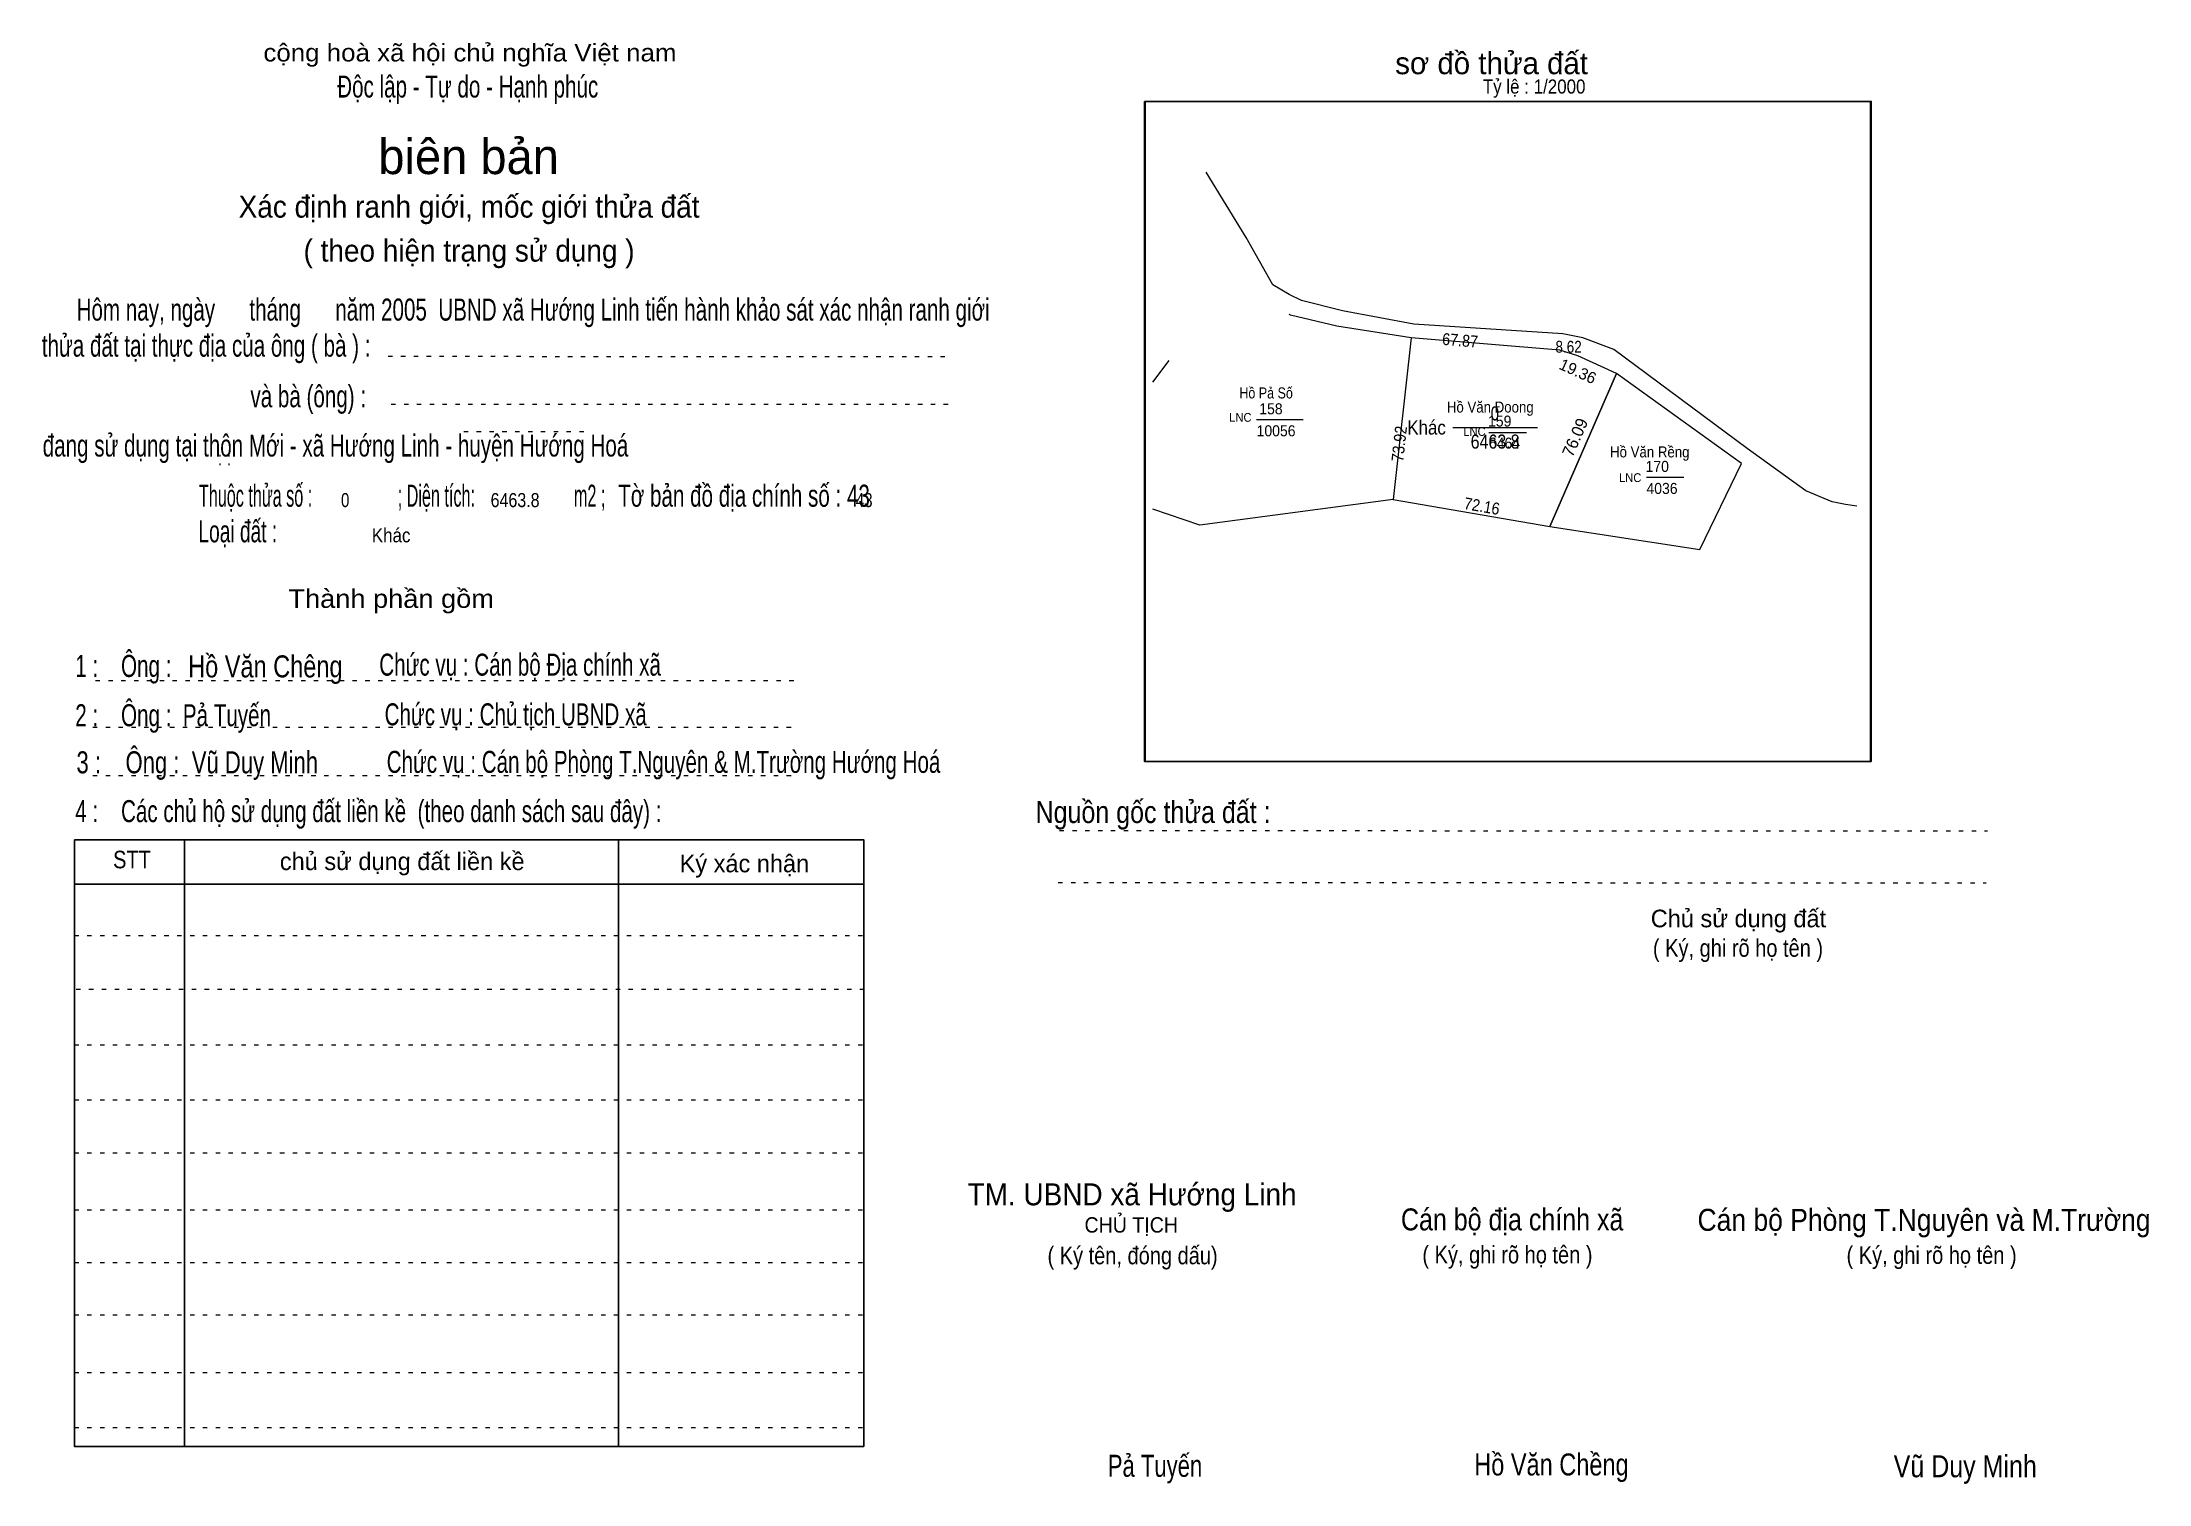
# Model space of a CAD drawing. Header units: centimetres. Extents: x -1.5 to 46.4, y -3.9 to 28.9.
import ezdxf
from ezdxf.enums import TextEntityAlignment as Align

# ---------------------------------------------------------------- set-up
doc = ezdxf.new("R2010")
doc.units = ezdxf.units.CM
doc.header["$LTSCALE"] = 0.16
doc.linetypes.add('DOTTED', pattern=[1.5, 0.3, -1.2])
for name, color, linetype, lineweight in [('15', 7, 'Continuous', 13), ('2', 7, 'Continuous', 25), ('22', 7, 'Continuous', 13), ('33', 7, 'Continuous', 13), ('5', 7, 'DOTTED', 13)]:
    doc.layers.add(name, color=color, linetype=linetype, lineweight=lineweight)
for name, color, linetype in [('16', 7, 'Continuous'), ('34', 7, 'Continuous'), ('51', 7, 'Continuous')]:
    doc.layers.add(name, color=color, linetype=linetype)

msp = doc.modelspace()

# ---------------------------------------------------------------- linework, layer by layer
at = {"layer": '15'}
for p, q in [((26.11, 20.29), (27.17, 20.29)), ((31.39, 20), (32.24, 20)), ((34.97, 18.98), (35.82, 18.98))]:
    msp.add_line(p, q, dxfattribs=at)
at = {"layer": '2'}
msp.add_lwpolyline([(23.56, 27.52), (40.06, 27.52), (40.06, 12.52), (23.56, 12.52)], close=True, dxfattribs=at)
at = {"layer": '22'}
for p, q in [((29.62, 22.15), (29.21, 18.47)), ((23.75, 21.14), (24.12, 21.63)), ((34.29, 21.34), (32.77, 17.86)), ((37.13, 19.29), (34.29, 21.34)), ((29.21, 18.47), (32.77, 17.86))]:
    msp.add_line(p, q, dxfattribs=at)
for points in [[(39.75, 18.32), (39.49, 18.36), (39.19, 18.42), (38.59, 18.67), (37.26, 19.63), (34.23, 21.88), (33.52, 22.15), (33.07, 22.24), (29.68, 22.46), (28.06, 22.76), (27.13, 23), (26.85, 23.13), (26.48, 23.35), (25.87, 24.43), (24.96, 25.91)], [(29.62, 22.15), (27.93, 22.41), (26.88, 22.66), (26.85, 22.68)], [(34.29, 21.34), (33.41, 21.74), (33, 21.87), (29.62, 22.15)], [(32.77, 17.86), (36.18, 17.34), (37.13, 19.29)], [(29.21, 18.47), (24.82, 17.89), (23.75, 18.25)]]:
    msp.add_lwpolyline(points, dxfattribs=at)
msp.add_lwpolyline([(34.29, 21.34), (33.41, 21.74), (33, 21.87), (29.62, 22.15), (29.21, 18.47), (32.77, 17.86)], close=True, dxfattribs=at)
at = {"layer": '33'}
msp.add_line((30.57, 20.11), (32.49, 20.11), dxfattribs=at)
at = {"layer": '5'}
for p, q in [((6.37, 21.73), (19.21, 21.72)), ((6.44, 20.64), (19.25, 20.64)), ((8.09, 20.02), (10.86, 20.02)), ((-0.28, 14.36), (15.72, 14.36)), ((-0.34, 13.3), (15.66, 13.3)), ((-0.34, 12.2), (15.66, 12.2)), ((21.63, 10.95), (42.72, 10.94)), ((21.6, 9.77), (42.69, 9.76)), ((-0.76, 8.56), (17.18, 8.56)), ((-0.72, 7.34), (17.22, 7.34)), ((-0.76, 6.08), (17.18, 6.08)), ((-0.76, 4.83), (17.18, 4.83)), ((-0.76, 3.62), (17.18, 3.62)), ((-0.76, 2.33), (17.18, 2.33)), ((-0.76, 1.13), (17.18, 1.13)), ((-0.76, -0.06), (17.18, -0.06)), ((-0.76, -1.37), (17.18, -1.37)), ((-0.76, -2.62), (17.18, -2.62))]:
    msp.add_line(p, q, dxfattribs=at)
at = {"layer": '5', "linetype": 'Continuous', "lineweight": 25}
for p, q in [((1.74, 10.74), (1.74, -3.05)), ((11.61, 10.74), (11.61, -3.05)), ((-0.76, 9.73), (17.18, 9.73))]:
    msp.add_line(p, q, dxfattribs=at)
for points in [[(23.58, 27.52), (40.08, 27.52), (40.08, 12.52), (23.58, 12.52)], [(-0.76, 10.74), (17.18, 10.74), (17.18, -3.05), (-0.76, -3.05)]]:
    msp.add_lwpolyline(points, close=True, dxfattribs=at)

# ---------------------------------------------------------------- texts
at = {"layer": '15', "width": 0.95}
for s, p in [('158', (26.17, 20.41)), ('10056', (26.11, 19.91)), ('159', (31.37, 20.13)), ('6464', (31.39, 19.63)), ('170', (34.95, 19.1)), ('4036', (34.97, 18.6))]:
    msp.add_text(s, height=0.25, dxfattribs=at).set_placement(p)
at = {"layer": '16'}
for s, width, p in [('Hồ Pả Số', 0.85, (26.325, 20.77)), ('Hồ Văn Đoong', 0.9, (31.42, 20.45)), ('Hồ Văn Rềng', 0.9, (35.045, 19.43))]:
    msp.add_text(s, height=0.25, dxfattribs=dict(at, width=width)).set_placement(p, align=Align.CENTER)
at = {"layer": '22', "width": 0.95}
for p in [(25.74, 20.24), (31.06, 19.92), (34.6, 18.87)]:
    msp.add_text('LNC', height=0.2, dxfattribs=at).set_placement(p, align=Align.CENTER)
at = {"layer": '33'}
for s, width, p in [('0', 0.8, (31.525, 20.27)), ('6463.8', 0.85, (31.53, 19.63))]:
    msp.add_text(s, height=0.32, dxfattribs=dict(at, width=width)).set_placement(p, align=Align.CENTER)
at = {"layer": '33', "width": 0.9}
msp.add_text('Khác', height=0.32, dxfattribs=at).set_placement((30.41, 19.95), align=Align.RIGHT)
at = {"layer": '34'}
for s, width, p in [(': : ', 0.85, (2.5, 19.25)), ('0', 0.8, (5.3, 18.3)), ('6463.8', 0.85, (8.7, 18.3)), ('43', 0.8, (17, 18.3)), ('Khác', 0.9, (6, 17.5))]:
    msp.add_text(s, height=0.32, dxfattribs=dict(at, width=width)).set_placement(p)
at = {"layer": '5'}
for s, height, width, p in [('cộng hoà xã hội chủ nghĩa Việt nam', 0.4, 1.1, (8.23, 28.43)), ('Độc lập - Tự do - Hạnh phúc', 0.5, 0.7, (8.18, 27.61)), ('Xác định ranh giới, mốc giới thửa đất', 0.5, 0.95, (8.21, 24.88)), ('( theo hiện trạng sử dụng )', 0.5, 0.95, (8.21, 23.88)), ('Thành phần gồm', 0.42, 1.1, (6.44, 16.01)), ('Hồ Văn Chêng', 0.5, 0.8, (3.58, 14.43)), ('Chức vụ : Cán bộ Địa chính xã', 0.5, 0.7, (9.37, 14.47)), ('Chức vụ : Chủ tịch UBND xã', 0.5, 0.7, (9.27, 13.34)), ('Chức vụ : Cán bộ Phòng T.Nguyên & M.Trường Hướng Hoá', 0.5, 0.7, (12.63, 12.26)), ('    Nguồn gốc thửa đất :', 0.5, 0.85, (23.44, 11.12)), ('( Ký, ghi rõ họ tên )', 0.4, 0.85, (37.05, 8.08)), ('CHỦ TỊCH', 0.35, 0.95, (23.26, 1.81)), ('( Ký tên, đóng dấu)', 0.4, 0.85, (23.29, 1.09)), ('( Ký, ghi rõ họ tên )', 0.4, 0.85, (31.81, 1.11)), ('( Ký, ghi rõ họ tên )', 0.4, 0.85, (41.45, 1.1)), ('Pả Tuyến', 0.5, 0.75, (23.8, -3.74)), ('Hồ Văn Chềng', 0.5, 0.8, (32.81, -3.71)), ('Vũ Duy Minh', 0.5, 0.85, (42.215, -3.75))]:
    msp.add_text(s, height=height, dxfattribs=dict(at, width=width)).set_placement(p, align=Align.CENTER)
msp.add_text('sơ đồ thửa đất', height=0.5, dxfattribs=at).set_placement((29.26, 28.14))
for s, height, p in [('biên bản', 0.8, (8.2, 25.87)), ('      chủ sử dụng đất liền kề', 0.4, (6.245, 10.05)), ('   Ký xác nhận', 0.4, (14.245, 10)), ('Chủ sử dụng đất', 0.4, (37.06, 8.75))]:
    msp.add_text(s, height=height, dxfattribs=at).set_placement(p, align=Align.CENTER)
for s, height, width, p in [('   Hôm nay, ngày      tháng      năm 2005  UBND xã Hướng Linh tiến hành khảo sát xác nhận ranh giới ', 0.5, 0.7, (-1.1, 22.54)), ('thửa đất tại thực địa của ông ( bà ) :                                       ', 0.5, 0.7, (-1.5, 21.72)), ('                                     và bà (ông) :', 0.5, 0.7, (-1.57, 20.57)), (' đang sử dụng tại thôn Mới - xã Hướng Linh - huyện Hướng Hoá', 0.5, 0.7, (-1.61, 19.45)), ('Thuộc thửa số :                   ; Diện tích:                      m2 ;                                            ', 0.5, 0.55, (2.07, 18.31)), ('Tờ bản đồ địa chính số : 43', 0.5, 0.7, (11.6, 18.31)), ('Loại đất :  ', 0.5, 0.65, (2.06, 17.5)), ('    1 :    Ông :                                                        ', 0.5, 0.7, (-1.26, 14.44)), ('    2 :    Ông :  Pả Tuyến', 0.5, 0.7, (-1.26, 13.32)), ('    3 :    Ông :  Vũ Duy Minh', 0.5, 0.75, (-1.27, 12.25)), ('    4 :    Các chủ hộ sử dụng đất liền kề  (theo danh sách sau đây) :', 0.5, 0.7, (-1.26, 11.14)), ('STT', 0.4, 0.85, (0.12, 10.09)), ('TM. UBND xã Hướng Linh', 0.5, 0.95, (19.54, 2.43)), ('Cán bộ địa chính xã  ', 0.5, 0.85, (29.39, 1.86)), ('Cán bộ Phòng T.Nguyên và M.Trường', 0.5, 0.9, (36.13, 1.85))]:
    msp.add_text(s, height=height, dxfattribs=dict(at, width=width)).set_placement(p)
at = {"layer": '51', "width": 0.9}
msp.add_text('Tỷ lệ : 1/2000', height=0.32, dxfattribs=at).set_placement((31.25, 27.7))
for s, rotation, p in [('67.87', 355.394, (30.7242, 21.9574)), ('73.92', 83.685, (29.4848, 19.7252)), ('72.16', 350.194, (31.207, 18.1897))]:
    msp.add_text(s, height=0.27, rotation=rotation, dxfattribs=at).set_placement(p, align=Align.CENTER)
at = {"layer": '51', "width": 0.85}
msp.add_text('8.62', height=0.27, dxfattribs=at).set_placement((33.2, 21.81), align=Align.CENTER)
at = {"layer": '51'}
for s, height, rotation, p in [('19.36', 0.26, 335.566, (33.3562, 21.27)), ('76.09', 0.27, 66.353, (33.4699, 19.8309))]:
    msp.add_text(s, height=height, rotation=rotation, dxfattribs=at).set_placement(p, align=Align.CENTER)

doc.saveas('drawing.dxf')
